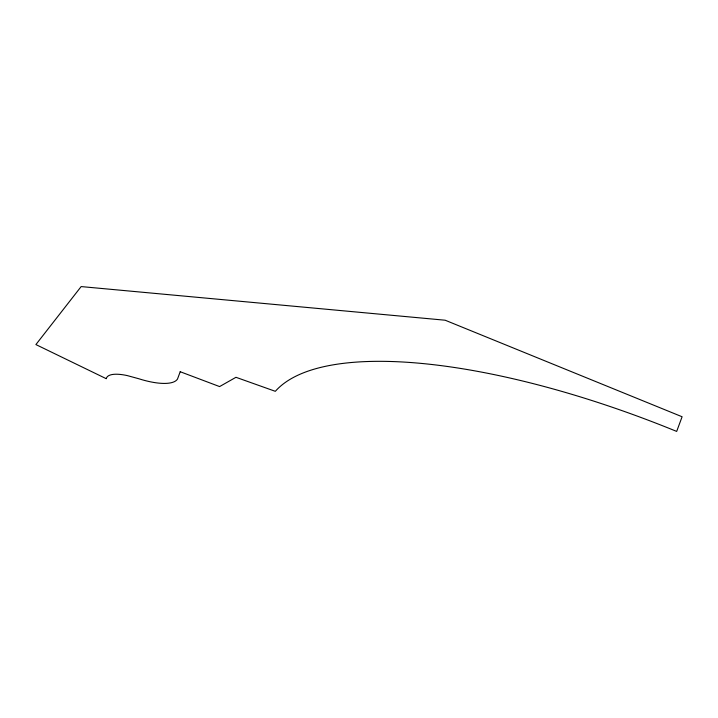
<?xml version="1.0" encoding="UTF-8"?>
<svg xmlns="http://www.w3.org/2000/svg" width="718" height="718" viewBox="0 0 718 718"><rect width="100%" height="100%" fill="white"/><g stroke="black" fill="none" stroke-linecap="round" stroke-linejoin="round"><path stroke-width="1.08" d="M180.209 371.727L177.525 378.978A47.451 15.841 22.4 0 1 138.78 378.736L127.454 375.64A34.078 11.371 22.4 0 0 106.291 378.709L35.9 344.568L81.152 286.581L445.16 320.219L682.1 416.754L676.679 431.419A391.866 130.811 22.4 0 0 275.335 391.319L235.962 377.3L219.591 386.58L180.209 371.727"/></g></svg>
